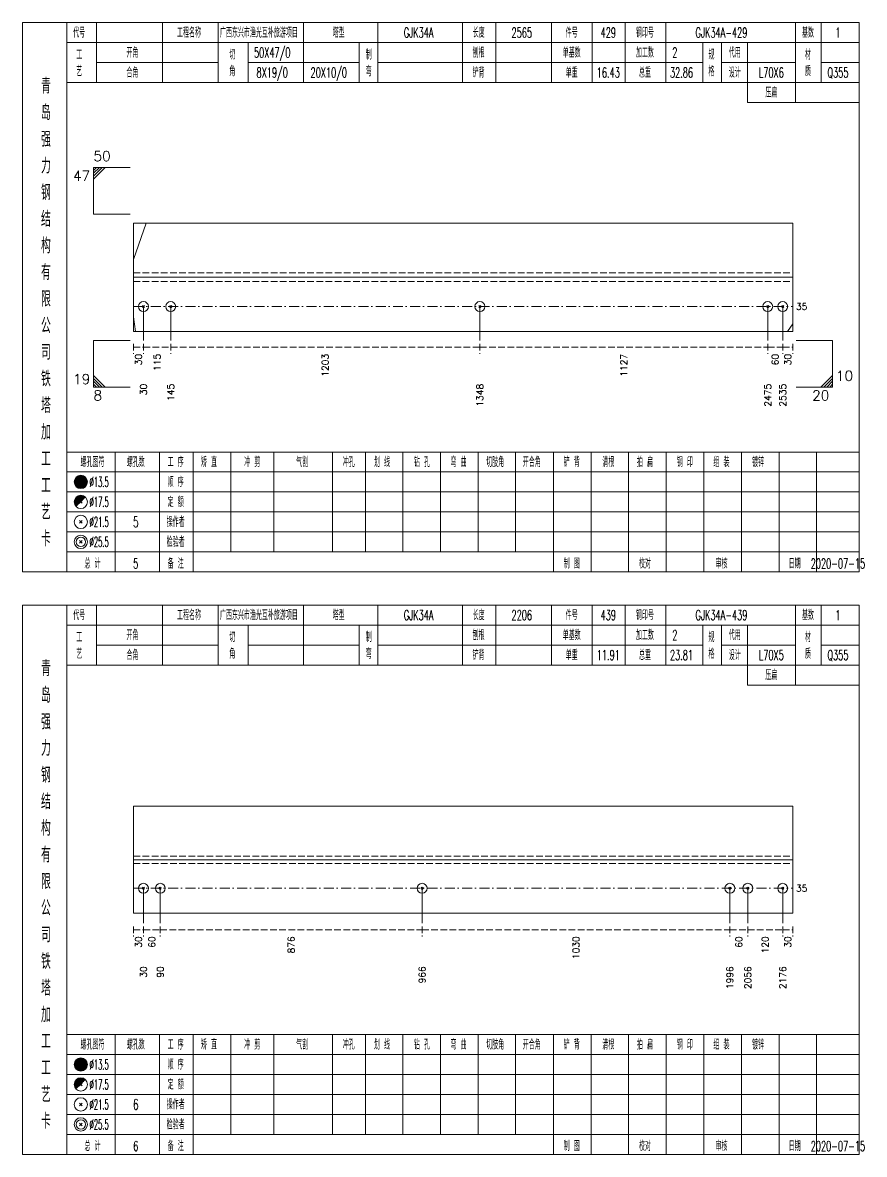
# Model space of a CAD drawing. Extents: x 0 to 2606, y -377 to 6479.
# Drawn here: x 1568.4 to 1821.3, y 4725 to 5065 of the extents above; entities that cross this region are included whole.
import ezdxf
from ezdxf.enums import TextEntityAlignment as Align

# ---------------------------------------------------------------- set-up
doc = ezdxf.new("R2010")
doc.units = 0
doc.header["$MEASUREMENT"] = 0
doc.linetypes.add('一点画线', pattern=[5.2, 3, -1, 0.2, -1])
doc.linetypes.add('虚线', pattern=[2.75, 2, -0.75])
doc.layers.get('0').update_dxf_attribs({"linetype": 'CONTINUOUS', "lineweight": 25})
doc.layers.add('1', color=7, linetype='CONTINUOUS', lineweight=25)
doc.layers.add('4', color=7, linetype='CONTINUOUS', lineweight=25)
doc.styles.get("Standard").update_dxf_attribs({"font": 'simplex.shx', "width": 0.7, "height": 3, "bigfont": 'gbhzfs.shx'})

msp = doc.modelspace()

# ---------------------------------------------------------------- linework, layer by layer
at = {"color": 7, "linetype": 'Continuous', "lineweight": 13}
for p, q in [((1589.7, 5021.5), (1600.7, 5021.5)), ((1589.7, 5007.5), (1589.7, 5021.5)), ((1590.58, 5021.5), (1589.7, 5020.62)), ((1591.45, 5021.5), (1589.7, 5019.75)), ((1592.33, 5021.5), (1589.7, 5018.88)), ((1593.2, 5021.5), (1589.7, 5018)), ((1589.7, 5007.5), (1600.7, 5007.5)), ((1601.7, 4993.85), (1605.56, 5004.79)), ((1604.7, 4979.71), (1604.7, 4969.5)), ((1612.9, 4979.71), (1612.9, 4969.5)), ((1705.81, 4979.71), (1705.81, 4969.5)), ((1792.3, 4979.71), (1792.3, 4969.5)), ((1796.8, 4979.71), (1796.8, 4969.5)), ((1601.7, 4976.63), (1602.32, 4972.21)), ((1799.8, 4974.54), (1798.26, 4972.21)), ((1589.7, 4969.5), (1600.7, 4969.5)), ((1589.7, 4969.5), (1589.7, 4955.5)), ((1811.8, 4969.5), (1800.8, 4969.5)), ((1811.8, 4969.5), (1811.8, 4955.5)), ((1593.2, 4955.5), (1589.7, 4959)), ((1592.33, 4955.5), (1589.7, 4958.12)), ((1591.45, 4955.5), (1589.7, 4957.25)), ((1808.3, 4955.5), (1811.8, 4959)), ((1809.17, 4955.5), (1811.8, 4958.12)), ((1810.05, 4955.5), (1811.8, 4957.25)), ((1590.58, 4955.5), (1589.7, 4956.38)), ((1589.7, 4955.5), (1600.7, 4955.5)), ((1811.8, 4955.5), (1800.8, 4955.5)), ((1810.92, 4955.5), (1811.8, 4956.38)), ((1604.7, 4804.93), (1604.7, 4794.5)), ((1609.78, 4804.93), (1609.78, 4794.5)), ((1688.45, 4804.93), (1688.45, 4794.5)), ((1780.94, 4804.93), (1780.94, 4794.5)), ((1786.33, 4804.93), (1786.33, 4794.5)), ((1796.8, 4804.93), (1796.8, 4794.5))]:
    msp.add_line(p, q, dxfattribs=at)
at = {"color": 7, "linetype": 'Continuous', "lineweight": 18}
for p, q in [((1601.7, 5004.79), (1601.7, 4972.21)), ((1601.7, 5004.79), (1799.8, 5004.79)), ((1799.8, 5004.79), (1799.8, 4972.21)), ((1601.7, 4988.5), (1799.8, 4988.5)), ((1601.7, 4829.57), (1601.7, 4797.43)), ((1601.7, 4829.57), (1799.8, 4829.57)), ((1799.8, 4829.57), (1799.8, 4797.43)), ((1601.7, 4813.5), (1799.8, 4813.5))]:
    msp.add_line(p, q, dxfattribs=at)
at = {"color": 1, "linetype": '虚线', "lineweight": 18}
for p, q in [((1601.7, 4989.79), (1799.8, 4989.79)), ((1601.7, 4987.21), (1799.8, 4987.21)), ((1601.7, 4814.57), (1799.8, 4814.57)), ((1601.7, 4812.43), (1799.8, 4812.43))]:
    msp.add_line(p, q, dxfattribs=at)
at = {"color": 3, "linetype": '一点画线', "lineweight": 13}
for p, q in [((1601.7, 4979.71), (1799.8, 4979.71)), ((1601.7, 4804.93), (1799.8, 4804.93))]:
    msp.add_line(p, q, dxfattribs=at)
at = {"color": 8, "linetype": '虚线', "lineweight": 9}
for p, q in [((1601.7, 4968.5), (1601.7, 4965.5)), ((1601.7, 4967.5), (1604.7, 4967.5)), ((1604.7, 4968.5), (1604.7, 4965.5)), ((1604.7, 4968.5), (1604.7, 4965.5)), ((1604.7, 4967.5), (1612.9, 4967.5)), ((1612.9, 4968.5), (1612.9, 4965.5)), ((1612.9, 4968.5), (1612.9, 4965.5)), ((1612.9, 4967.5), (1705.81, 4967.5)), ((1705.81, 4968.5), (1705.81, 4965.5)), ((1705.81, 4968.5), (1705.81, 4965.5)), ((1705.81, 4967.5), (1792.3, 4967.5)), ((1792.3, 4968.5), (1792.3, 4965.5)), ((1792.3, 4968.5), (1792.3, 4965.5)), ((1792.3, 4967.5), (1796.8, 4967.5)), ((1796.8, 4968.5), (1796.8, 4965.5)), ((1796.8, 4968.5), (1796.8, 4965.5)), ((1796.8, 4967.5), (1799.8, 4967.5)), ((1799.8, 4968.5), (1799.8, 4965.5)), ((1601.7, 4793.5), (1601.7, 4790.5)), ((1601.7, 4792.5), (1604.7, 4792.5)), ((1604.7, 4793.5), (1604.7, 4790.5)), ((1604.7, 4793.5), (1604.7, 4790.5)), ((1604.7, 4792.5), (1609.78, 4792.5)), ((1609.78, 4793.5), (1609.78, 4790.5)), ((1609.78, 4793.5), (1609.78, 4790.5)), ((1609.78, 4792.5), (1688.45, 4792.5)), ((1688.45, 4793.5), (1688.45, 4790.5)), ((1688.45, 4793.5), (1688.45, 4790.5)), ((1688.45, 4792.5), (1780.94, 4792.5)), ((1780.94, 4793.5), (1780.94, 4790.5)), ((1780.94, 4793.5), (1780.94, 4790.5)), ((1780.94, 4792.5), (1786.33, 4792.5)), ((1786.33, 4793.5), (1786.33, 4790.5)), ((1786.33, 4793.5), (1786.33, 4790.5)), ((1786.33, 4792.5), (1796.8, 4792.5)), ((1796.8, 4793.5), (1796.8, 4790.5)), ((1796.8, 4793.5), (1796.8, 4790.5)), ((1796.8, 4792.5), (1799.8, 4792.5)), ((1799.8, 4793.5), (1799.8, 4790.5))]:
    msp.add_line(p, q, dxfattribs=at)
at = {"layer": '1', "color": 7, "linetype": 'Continuous', "lineweight": 13}
for p, q in [((1604.4, 4979.41), (1605, 4980.01)), ((1605, 4979.41), (1604.4, 4980.01)), ((1612.6, 4979.41), (1613.2, 4980.01)), ((1613.2, 4979.41), (1612.6, 4980.01)), ((1705.51, 4979.41), (1706.11, 4980.01)), ((1706.11, 4979.41), (1705.51, 4980.01)), ((1792, 4979.41), (1792.6, 4980.01)), ((1792.6, 4979.41), (1792, 4980.01)), ((1796.5, 4979.41), (1797.1, 4980.01)), ((1797.1, 4979.41), (1796.5, 4980.01)), ((1604.4, 4804.63), (1605, 4805.23)), ((1605, 4804.63), (1604.4, 4805.23)), ((1609.48, 4804.63), (1610.08, 4805.23)), ((1610.08, 4804.63), (1609.48, 4805.23)), ((1688.15, 4804.63), (1688.75, 4805.23)), ((1688.75, 4804.63), (1688.15, 4805.23)), ((1780.64, 4804.63), (1781.24, 4805.23)), ((1781.24, 4804.63), (1780.64, 4805.23)), ((1786.03, 4804.63), (1786.63, 4805.23)), ((1786.63, 4804.63), (1786.03, 4805.23)), ((1796.5, 4804.63), (1797.1, 4805.23)), ((1797.1, 4804.63), (1796.5, 4805.23))]:
    msp.add_line(p, q, dxfattribs=at)
at = {"layer": '1', "color": 7, "linetype": 'Continuous', "lineweight": 18}
for p, q in [((1601.7, 4972.21), (1799.8, 4972.21)), ((1601.7, 4797.43), (1799.8, 4797.43))]:
    msp.add_line(p, q, dxfattribs=at)
at = {"layer": '1', "color": 7, "linetype": 'Continuous', "lineweight": 13}
for centre in [(1604.7, 4979.71), (1612.9, 4979.71), (1705.81, 4979.71), (1792.3, 4979.71), (1796.8, 4979.71), (1604.7, 4804.93), (1609.78, 4804.93), (1688.45, 4804.93), (1780.94, 4804.93), (1786.33, 4804.93), (1796.8, 4804.93)]:
    msp.add_circle(centre, 1.5, dxfattribs=at)
at = {"layer": '4', "color": 1, "linetype": 'Continuous', "lineweight": 18}
for p, q in [((1581.7, 4900), (1581.7, 5065)), ((1590.6, 5047), (1590.6, 5065)), ((1610.4, 5047), (1610.4, 5065)), ((1627.2, 5047), (1627.2, 5065)), ((1652.8, 5047), (1652.8, 5065)), ((1675.1, 5047), (1675.1, 5065)), ((1700.6, 5047), (1700.6, 5065)), ((1710.6, 5047), (1710.6, 5065)), ((1727.3, 5047), (1727.3, 5065)), ((1739.5, 5047), (1739.5, 5065)), ((1749.5, 5047), (1749.5, 5065)), ((1761.7, 5047), (1761.7, 5065)), ((1800.6, 5041), (1800.6, 5065)), ((1808.4, 5047), (1808.4, 5065)), ((1581.7, 5059), (1819.8, 5059)), ((1636.2, 5047), (1636.2, 5059)), ((1669.5, 5047), (1669.5, 5059)), ((1772.8, 5047), (1772.8, 5059)), ((1778.4, 5047), (1778.4, 5059)), ((1786.2, 5041), (1786.2, 5059)), ((1590.6, 5053), (1627.2, 5053)), ((1636.2, 5053), (1669.5, 5053)), ((1675.1, 5053), (1772.8, 5053)), ((1778.4, 5053), (1800.6, 5053)), ((1808.4, 5053), (1819.8, 5053)), ((1581.7, 5047), (1819.8, 5047)), ((1786.2, 5041), (1819.8, 5041)), ((1581.7, 4936), (1819.8, 4936)), ((1596.2, 4900), (1596.2, 4936)), ((1609.5, 4900), (1609.5, 4936)), ((1619.6, 4900), (1619.6, 4936)), ((1631, 4906), (1631, 4936)), ((1643.9, 4906), (1643.9, 4936)), ((1661.5, 4906), (1661.5, 4936)), ((1671.4, 4906), (1671.4, 4936)), ((1682.7, 4906), (1682.7, 4936)), ((1694, 4906), (1694, 4936)), ((1705.3, 4906), (1705.3, 4936)), ((1716.5, 4906), (1716.5, 4936)), ((1727.9, 4906), (1727.9, 4936)), ((1739.2, 4906), (1739.2, 4936)), ((1750.5, 4906), (1750.5, 4936)), ((1761.8, 4906), (1761.8, 4936)), ((1773.1, 4906), (1773.1, 4936)), ((1784.4, 4906), (1784.4, 4936)), ((1795.7, 4906), (1795.7, 4936)), ((1807, 4906), (1807, 4936)), ((1581.7, 4930), (1819.8, 4930)), ((1581.7, 4924), (1819.8, 4924)), ((1581.7, 4918), (1819.8, 4918)), ((1581.7, 4912), (1819.8, 4912)), ((1581.7, 4906), (1819.8, 4906)), ((1727.9, 4900), (1727.9, 4906)), ((1739.2, 4900), (1739.2, 4906)), ((1750.5, 4900), (1750.5, 4906)), ((1761.8, 4900), (1761.8, 4906)), ((1773.1, 4900), (1773.1, 4906)), ((1784.4, 4900), (1784.4, 4906)), ((1795.7, 4900), (1795.7, 4906)), ((1807, 4900), (1807, 4906)), ((1581.7, 4725), (1581.7, 4890)), ((1590.6, 4872), (1590.6, 4890)), ((1610.4, 4872), (1610.4, 4890)), ((1627.2, 4872), (1627.2, 4890)), ((1652.8, 4872), (1652.8, 4890)), ((1675.1, 4872), (1675.1, 4890)), ((1700.6, 4872), (1700.6, 4890)), ((1710.6, 4872), (1710.6, 4890)), ((1727.3, 4872), (1727.3, 4890)), ((1739.5, 4872), (1739.5, 4890)), ((1749.5, 4872), (1749.5, 4890)), ((1761.7, 4872), (1761.7, 4890)), ((1800.6, 4866), (1800.6, 4890)), ((1808.4, 4872), (1808.4, 4890)), ((1581.7, 4884), (1819.8, 4884)), ((1636.2, 4872), (1636.2, 4884)), ((1669.5, 4872), (1669.5, 4884)), ((1772.8, 4872), (1772.8, 4884)), ((1778.4, 4872), (1778.4, 4884)), ((1786.2, 4866), (1786.2, 4884)), ((1590.6, 4878), (1627.2, 4878)), ((1636.2, 4878), (1669.5, 4878)), ((1675.1, 4878), (1772.8, 4878)), ((1778.4, 4878), (1800.6, 4878)), ((1808.4, 4878), (1819.8, 4878)), ((1581.7, 4872), (1819.8, 4872)), ((1786.2, 4866), (1819.8, 4866)), ((1581.7, 4761), (1819.8, 4761)), ((1596.2, 4725), (1596.2, 4761)), ((1609.5, 4725), (1609.5, 4761)), ((1619.6, 4725), (1619.6, 4761)), ((1631, 4731), (1631, 4761)), ((1643.9, 4731), (1643.9, 4761)), ((1661.5, 4731), (1661.5, 4761)), ((1671.4, 4731), (1671.4, 4761)), ((1682.7, 4731), (1682.7, 4761)), ((1694, 4731), (1694, 4761)), ((1705.3, 4731), (1705.3, 4761)), ((1716.5, 4731), (1716.5, 4761)), ((1727.9, 4731), (1727.9, 4761)), ((1739.2, 4731), (1739.2, 4761)), ((1750.5, 4731), (1750.5, 4761)), ((1761.8, 4731), (1761.8, 4761)), ((1773.1, 4731), (1773.1, 4761)), ((1784.4, 4731), (1784.4, 4761)), ((1795.7, 4731), (1795.7, 4761)), ((1807, 4731), (1807, 4761)), ((1581.7, 4755), (1819.8, 4755)), ((1581.7, 4749), (1819.8, 4749)), ((1581.7, 4743), (1819.8, 4743)), ((1581.7, 4737), (1819.8, 4737)), ((1581.7, 4731), (1819.8, 4731)), ((1727.9, 4725), (1727.9, 4731)), ((1739.2, 4725), (1739.2, 4731)), ((1750.5, 4725), (1750.5, 4731)), ((1761.8, 4725), (1761.8, 4731)), ((1773.1, 4725), (1773.1, 4731)), ((1784.4, 4725), (1784.4, 4731)), ((1795.7, 4725), (1795.7, 4731)), ((1807, 4725), (1807, 4731))]:
    msp.add_line(p, q, dxfattribs=at)
at = {"layer": '4', "color": 7, "linetype": 'Continuous', "lineweight": 13}
for p, q in [((1585.7, 4926.8), (1586.1, 4927.2)), ((1586.1, 4926.8), (1585.7, 4927.2)), ((1585.5, 4914.6), (1586.3, 4915.4)), ((1586.3, 4914.6), (1585.5, 4915.4)), ((1585.5, 4908.6), (1586.3, 4909.4)), ((1586.3, 4908.6), (1585.5, 4909.4)), ((1585.7, 4751.8), (1586.1, 4752.2)), ((1586.1, 4751.8), (1585.7, 4752.2)), ((1585.5, 4739.6), (1586.3, 4740.4)), ((1586.3, 4739.6), (1585.5, 4740.4)), ((1585.5, 4733.6), (1586.3, 4734.4)), ((1586.3, 4733.6), (1585.5, 4734.4))]:
    msp.add_line(p, q, dxfattribs=at)
at = {"layer": '4', "color": 7, "linetype": 'Continuous', "lineweight": 0}
for p, q in [((1585.5, 4920.6), (1586.3, 4921.4)), ((1585.5, 4921.4), (1586.3, 4920.6)), ((1585.5, 4745.6), (1586.3, 4746.4)), ((1585.5, 4746.4), (1586.3, 4745.6))]:
    msp.add_line(p, q, dxfattribs=at)
at = {"layer": '4', "color": 1, "linetype": 'Continuous', "lineweight": 18}
for points in [[(1568.4, 5065), (1568.4, 4900), (1819.8, 4900), (1819.8, 5065)], [(1568.4, 4890), (1568.4, 4725), (1819.8, 4725), (1819.8, 4890)]]:
    msp.add_lwpolyline(points, close=True, dxfattribs=at)
at = {"layer": '4', "color": 7, "linetype": 'Continuous', "lineweight": 13}
for centre, radius in [((1585.9, 4927), 2), ((1585.9, 4927), 1.8), ((1585.9, 4927), 1.6), ((1585.9, 4927), 1.4), ((1585.9, 4927), 1.2), ((1585.9, 4927), 1), ((1585.9, 4927), 0.8), ((1585.9, 4927), 0.6), ((1585.9, 4927), 0.4), ((1585.9, 4927), 0.2), ((1585.9, 4921), 2), ((1585.9, 4915), 2), ((1585.9, 4909), 2), ((1585.9, 4909), 1.4), ((1585.9, 4752), 2), ((1585.9, 4752), 1.8), ((1585.9, 4752), 1.6), ((1585.9, 4752), 1.4), ((1585.9, 4752), 1.2), ((1585.9, 4752), 1), ((1585.9, 4752), 0.8), ((1585.9, 4752), 0.6), ((1585.9, 4752), 0.4), ((1585.9, 4752), 0.2), ((1585.9, 4746), 2), ((1585.9, 4740), 2), ((1585.9, 4734), 2), ((1585.9, 4734), 1.4)]:
    msp.add_circle(centre, radius, dxfattribs=at)
for centre, radius in [((1585.9, 4921), 1.8), ((1585.9, 4921), 1.6), ((1585.9, 4921), 1.4), ((1585.9, 4921), 1.2), ((1585.9, 4921), 1), ((1585.9, 4921), 0.8), ((1585.9, 4921), 0.6), ((1585.9, 4921), 0.4), ((1585.9, 4921), 0.2), ((1585.9, 4746), 1.8), ((1585.9, 4746), 1.6), ((1585.9, 4746), 1.4), ((1585.9, 4746), 1.2), ((1585.9, 4746), 1), ((1585.9, 4746), 0.8), ((1585.9, 4746), 0.6), ((1585.9, 4746), 0.4), ((1585.9, 4746), 0.2)]:
    msp.add_arc(centre, radius, 45, 225, dxfattribs=at)

# ---------------------------------------------------------------- texts
at = {"color": 7, "linetype": 'Continuous', "lineweight": 13}
for s, p in [('50', (1589.7, 5022.5)), ('10', (1812.8, 4956.5))]:
    msp.add_text(s, height=3, dxfattribs=at).set_placement(p, align=Align.BOTTOM_LEFT)
for s, p in [('47', (1588.7, 5020.5)), ('20', (1810.8, 4954.5))]:
    msp.add_text(s, height=3, dxfattribs=at).set_placement(p, align=Align.TOP_RIGHT)
for p in [(1800.8, 4979.71), (1800.8, 4804.93)]:
    msp.add_text('35', height=2, dxfattribs=at).set_placement(p, align=Align.MIDDLE_LEFT)
at = {"color": 8, "linetype": 'Continuous', "lineweight": 9}
for s, p in [('30', (1603.2, 4965.5)), ('115', (1608.8, 4965.5)), ('1203', (1659.35, 4965.5)), ('1127', (1749.05, 4965.5)), ('60', (1794.55, 4965.5)), ('30', (1798.3, 4965.5)), ('30', (1603.2, 4790.5)), ('60', (1607.24, 4790.5)), ('876', (1649.11, 4790.5)), ('1030', (1734.69, 4790.5)), ('60', (1783.64, 4790.5)), ('120', (1791.56, 4790.5)), ('30', (1798.3, 4790.5))]:
    msp.add_text(s, height=2, rotation=90, dxfattribs=at).set_placement(p, align=Align.MIDDLE_RIGHT)
at = {"color": 7, "linetype": 'Continuous', "lineweight": 13}
msp.add_text('19', height=3, dxfattribs=at).set_placement((1588.7, 4955.5), align=Align.BOTTOM_RIGHT)
msp.add_text('8', height=3, dxfattribs=at).set_placement((1589.7, 4954.5), align=Align.TOP_LEFT)
at = {"layer": '1', "color": 7, "linetype": 'Continuous', "lineweight": 13}
for s, p in [('30', (1604.7, 4956.5)), ('145', (1612.9, 4956.5)), ('1348', (1705.81, 4956.5)), ('2475', (1792.3, 4956.5)), ('2535', (1796.8, 4956.5)), ('30', (1604.7, 4781.5)), ('90', (1609.78, 4781.5)), ('966', (1688.45, 4781.5)), ('1996', (1780.94, 4781.5)), ('2056', (1786.33, 4781.5)), ('2176', (1796.8, 4781.5))]:
    msp.add_text(s, height=2, rotation=90, dxfattribs=at).set_placement(p, align=Align.MIDDLE_RIGHT)
at = {"layer": '4', "color": 1, "linetype": 'Continuous', "lineweight": 13}
for s, height, width, p in [('代号', 3, 0.6, (1585.4, 5062)), ('工程名称', 3, 0.6, (1618.4, 5062)), ('广西东兴市渔光互补旅游项目', 3, 0.6, (1639.4, 5062)), ('塔型', 3, 0.6, (1663.4, 5062)), ('GJK34A', 3, 0.6, (1687.4, 5062)), ('长度', 3, 0.6, (1705.4, 5062)), ('2565', 3, 0.6, (1718.4, 5062)), ('件号', 3, 0.6, (1733.4, 5062)), ('429', 3, 0.6, (1744.4, 5062)), ('钢印号', 3, 0.6, (1755.4, 5062)), ('GJK34A-429', 3, 0.6, (1778.4, 5062)), ('基数', 3, 0.6, (1804.4, 5062)), ('1', 3, 0.6, (1813.4, 5062)), ('工', 3, 0.6, (1585.4, 5055.4)), ('开角', 3, 0.6, (1601.4, 5056)), ('切', 3, 0.6, (1631.4, 5055.4)), ('50X47/0', 3, 0.6, (1643.4, 5056)), ('制', 3, 0.6, (1672.4, 5055.4)), ('刨根', 3, 0.6, (1705.4, 5056)), ('单基数', 3, 0.6, (1733.4, 5056)), ('加工数', 3, 0.6, (1755.4, 5056)), ('2', 3, 0.6, (1764.4, 5056)), ('规', 3, 0.6, (1775.4, 5055.4)), ('代用', 3, 0.6, (1782.4, 5056)), ('材', 3, 0.6, (1804.4, 5055.4)), ('艺', 3, 0.6, (1585.4, 5050.4)), ('合角', 3, 0.6, (1601.4, 5050)), ('角', 3, 0.6, (1631.4, 5050.4)), ('8X19/0', 3, 0.6, (1643.4, 5050)), ('20X10/0', 3, 0.6, (1660.4, 5050)), ('弯', 3, 0.6, (1672.4, 5050.4)), ('铲背', 3, 0.6, (1705.4, 5050)), ('单重', 3, 0.6, (1733.4, 5050)), ('16.43', 3, 0.6, (1744.4, 5050)), ('总重', 3, 0.6, (1755.4, 5050)), ('32.86', 3, 0.6, (1766.4, 5050)), ('格', 3, 0.6, (1775.4, 5050.4)), ('设计', 3, 0.6, (1782.4, 5050)), ('L70X6', 3, 0.6, (1793.4, 5050)), ('质', 3, 0.6, (1804.4, 5050.4)), ('Q355', 3, 0.6, (1813.4, 5050)), ('青', 4.6, 0.8, (1575.4, 5046)), ('压扁', 3, 0.6, (1793.4, 5044)), ('岛', 4.6, 0.8, (1575.4, 5038)), ('强', 4.6, 0.8, (1575.4, 5030)), ('力', 4.6, 0.8, (1575.4, 5022)), ('钢', 4.6, 0.8, (1575.4, 5014)), ('结', 4.6, 0.8, (1575.4, 5006)), ('构', 4.6, 0.8, (1575.4, 4998)), ('有', 4.6, 0.8, (1575.4, 4990)), ('限', 4.6, 0.8, (1575.4, 4982)), ('公', 4.6, 0.8, (1575.4, 4974)), ('司', 4.6, 0.8, (1575.4, 4966)), ('铁', 4.6, 0.8, (1575.4, 4958)), ('塔', 4.6, 0.8, (1575.4, 4950)), ('加', 4.6, 0.8, (1575.4, 4942)), ('工', 4.6, 0.8, (1575.4, 4934)), ('螺孔图符', 3, 0.6, (1589.4, 4933)), ('螺孔数', 3, 0.6, (1602.4, 4933)), ('工 序', 3, 0.6, (1614.4, 4933)), ('矫 直', 3, 0.6, (1624.4, 4933)), ('冲 剪', 3, 0.6, (1637.4, 4933)), ('气割', 3, 0.6, (1652.4, 4933)), ('冲孔', 3, 0.6, (1666.4, 4933)), ('划 线', 3, 0.6, (1676.4, 4933)), ('钻 孔', 3, 0.6, (1688.4, 4933)), ('弯 曲', 3, 0.6, (1699.4, 4933)), ('切肢角', 3, 0.6, (1710.4, 4933)), ('开合角', 3, 0.6, (1721.4, 4933)), ('铲 背', 3, 0.6, (1733.4, 4933)), ('清根', 3, 0.6, (1744.4, 4933)), ('拍 扁', 3, 0.6, (1755.4, 4933)), ('钢 印', 3, 0.6, (1767.4, 4933)), ('组 装', 3, 0.6, (1778.4, 4933)), ('镀锌', 3, 0.6, (1789.4, 4933)), ('工', 4.6, 0.8, (1575.4, 4926)), ('%%C13.5', 3, 0.5, (1591.4, 4927)), ('顺 序', 3, 0.6, (1614.4, 4927)), ('艺', 4.6, 0.8, (1575.4, 4918)), ('%%C17.5', 3, 0.5, (1591.4, 4921)), ('定 额', 3, 0.6, (1614.4, 4921)), ('%%C21.5', 3, 0.5, (1591.4, 4915)), ('5', 3.2, 0.6, (1602.4, 4915)), ('操作者', 3, 0.6, (1614.4, 4915)), ('卡', 4.6, 0.8, (1575.4, 4910)), ('%%C25.5', 3, 0.5, (1591.4, 4909)), ('检验者', 3, 0.6, (1614.4, 4909)), ('总 计', 3, 0.6, (1589.4, 4902.5)), ('5', 3, 0.6, (1602.4, 4902.5)), ('备 注', 3, 0.6, (1614.4, 4902.5)), ('制 图', 3, 0.6, (1733.4, 4902.5)), ('校对', 3, 0.6, (1755.4, 4902.5)), ('审核', 3, 0.6, (1778.4, 4902.5)), ('日期', 3, 0.6, (1800.4, 4902.5)), ('2020-07-15', 3, 0.6, (1813.4, 4902.5)), ('代号', 3, 0.6, (1585.4, 4887)), ('工程名称', 3, 0.6, (1618.4, 4887)), ('广西东兴市渔光互补旅游项目', 3, 0.6, (1639.4, 4887)), ('塔型', 3, 0.6, (1663.4, 4887)), ('GJK34A', 3, 0.6, (1687.4, 4887)), ('长度', 3, 0.6, (1705.4, 4887)), ('2206', 3, 0.6, (1718.4, 4887)), ('件号', 3, 0.6, (1733.4, 4887)), ('439', 3, 0.6, (1744.4, 4887)), ('钢印号', 3, 0.6, (1755.4, 4887)), ('GJK34A-439', 3, 0.6, (1778.4, 4887)), ('基数', 3, 0.6, (1804.4, 4887)), ('1', 3, 0.6, (1813.4, 4887)), ('开角', 3, 0.6, (1601.4, 4881)), ('刨根', 3, 0.6, (1705.4, 4881)), ('单基数', 3, 0.6, (1733.4, 4881)), ('加工数', 3, 0.6, (1755.4, 4881)), ('2', 3, 0.6, (1764.4, 4881)), ('代用', 3, 0.6, (1782.4, 4881)), ('工', 3, 0.6, (1585.4, 4880.4)), ('切', 3, 0.6, (1631.4, 4880.4)), ('制', 3, 0.6, (1672.4, 4880.4)), ('规', 3, 0.6, (1775.4, 4880.4)), ('材', 3, 0.6, (1804.4, 4880.4)), ('艺', 3, 0.6, (1585.4, 4875.4)), ('合角', 3, 0.6, (1601.4, 4875)), ('角', 3, 0.6, (1631.4, 4875.4)), ('弯', 3, 0.6, (1672.4, 4875.4)), ('铲背', 3, 0.6, (1705.4, 4875)), ('单重', 3, 0.6, (1733.4, 4875)), ('11.91', 3, 0.6, (1744.4, 4875)), ('总重', 3, 0.6, (1755.4, 4875)), ('23.81', 3, 0.6, (1766.4, 4875)), ('格', 3, 0.6, (1775.4, 4875.4)), ('设计', 3, 0.6, (1782.4, 4875)), ('L70X5', 3, 0.6, (1793.4, 4875)), ('质', 3, 0.6, (1804.4, 4875.4)), ('Q355', 3, 0.6, (1813.4, 4875)), ('青', 4.6, 0.8, (1575.4, 4871)), ('压扁', 3, 0.6, (1793.4, 4869)), ('岛', 4.6, 0.8, (1575.4, 4863)), ('强', 4.6, 0.8, (1575.4, 4855)), ('力', 4.6, 0.8, (1575.4, 4847)), ('钢', 4.6, 0.8, (1575.4, 4839)), ('结', 4.6, 0.8, (1575.4, 4831)), ('构', 4.6, 0.8, (1575.4, 4823)), ('有', 4.6, 0.8, (1575.4, 4815)), ('限', 4.6, 0.8, (1575.4, 4807)), ('公', 4.6, 0.8, (1575.4, 4799)), ('司', 4.6, 0.8, (1575.4, 4791)), ('铁', 4.6, 0.8, (1575.4, 4783)), ('塔', 4.6, 0.8, (1575.4, 4775)), ('加', 4.6, 0.8, (1575.4, 4767)), ('工', 4.6, 0.8, (1575.4, 4759)), ('螺孔图符', 3, 0.6, (1589.4, 4758)), ('螺孔数', 3, 0.6, (1602.4, 4758)), ('工 序', 3, 0.6, (1614.4, 4758)), ('矫 直', 3, 0.6, (1624.4, 4758)), ('冲 剪', 3, 0.6, (1637.4, 4758)), ('气割', 3, 0.6, (1652.4, 4758)), ('冲孔', 3, 0.6, (1666.4, 4758)), ('划 线', 3, 0.6, (1676.4, 4758)), ('钻 孔', 3, 0.6, (1688.4, 4758)), ('弯 曲', 3, 0.6, (1699.4, 4758)), ('切肢角', 3, 0.6, (1710.4, 4758)), ('开合角', 3, 0.6, (1721.4, 4758)), ('铲 背', 3, 0.6, (1733.4, 4758)), ('清根', 3, 0.6, (1744.4, 4758)), ('拍 扁', 3, 0.6, (1755.4, 4758)), ('钢 印', 3, 0.6, (1767.4, 4758)), ('组 装', 3, 0.6, (1778.4, 4758)), ('镀锌', 3, 0.6, (1789.4, 4758)), ('%%C13.5', 3, 0.5, (1591.4, 4752)), ('顺 序', 3, 0.6, (1614.4, 4752)), ('工', 4.6, 0.8, (1575.4, 4751)), ('%%C17.5', 3, 0.5, (1591.4, 4746)), ('定 额', 3, 0.6, (1614.4, 4746)), ('艺', 4.6, 0.8, (1575.4, 4743)), ('%%C21.5', 3, 0.5, (1591.4, 4740)), ('6', 3.2, 0.6, (1602.4, 4740)), ('操作者', 3, 0.6, (1614.4, 4740)), ('卡', 4.6, 0.8, (1575.4, 4735)), ('%%C25.5', 3, 0.5, (1591.4, 4734)), ('检验者', 3, 0.6, (1614.4, 4734)), ('总 计', 3, 0.6, (1589.4, 4727.5)), ('6', 3, 0.6, (1602.4, 4727.5)), ('备 注', 3, 0.6, (1614.4, 4727.5)), ('制 图', 3, 0.6, (1733.4, 4727.5)), ('校对', 3, 0.6, (1755.4, 4727.5)), ('审核', 3, 0.6, (1778.4, 4727.5)), ('日期', 3, 0.6, (1800.4, 4727.5)), ('2020-07-15', 3, 0.6, (1813.4, 4727.5))]:
    msp.add_text(s, height=height, dxfattribs=dict(at, width=width)).set_placement(p, align=Align.MIDDLE_CENTER)

doc.saveas('drawing.dxf')
